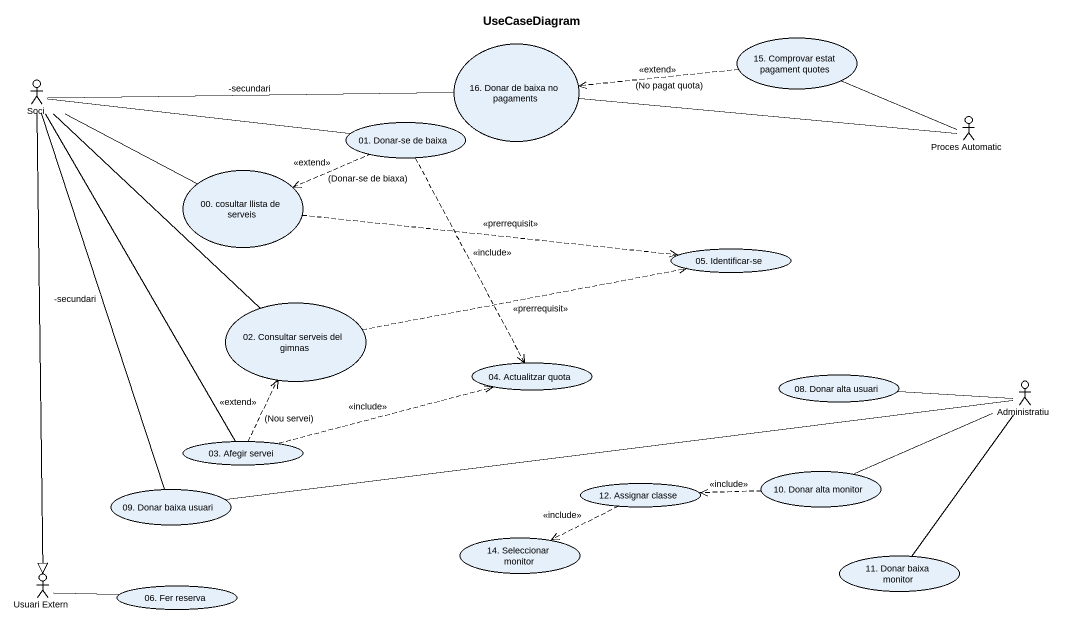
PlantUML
@startuml
title UseCaseDiagram
usecase "15. Comprovar estat pagament quotes" as u15_Comprovar_estat_pagament
usecase "16. Donar de baixa no pagaments" as u16_Donar_de_baixa_no
actor Soci
actor "Proces Automatic" as Proces_Automatic
usecase "01. Donar-se de baixa" as u01_Donar_se_de_baixa
usecase "00. cosultar llista de serveis" as u00_cosultar_llista_de
usecase "05. Identificar-se" as u05_Identificar_se
usecase "02. Consultar serveis del gimnas" as u02_Consultar_serveis_del
usecase "04. Actualitzar quota" as u04_Actualitzar_quota
usecase "08. Donar alta usuari" as u08_Donar_alta_usuari
actor Administratiu
usecase "03. Afegir servei" as u03_Afegir_servei
usecase "09. Donar baixa usuari" as u09_Donar_baixa_usuari
usecase "12. Assignar classe" as u12_Assignar_classe
usecase "10. Donar alta monitor" as u10_Donar_alta_monitor
usecase "14. Seleccionar monitor" as u14_Seleccionar_monitor
actor "Usuari Extern" as Usuari_Extern
usecase "11. Donar baixa monitor" as u11_Donar_baixa_monitor
usecase "06. Fer reserva" as u06_Fer_reserva
u15_Comprovar_estat_pagament .left.> u16_Donar_de_baixa_no : <<extend>>\n(No pagat quota)
u16_Donar_de_baixa_no -left- Soci : -secundari
u16_Donar_de_baixa_no -right- Proces_Automatic
Soci -right- u01_Donar_se_de_baixa
Soci -right- u00_cosultar_llista_de
Soci -- u02_Consultar_serveis_del
Soci -- u03_Afegir_servei
Soci --|> Usuari_Extern
Proces_Automatic -left- u15_Comprovar_estat_pagament
u01_Donar_se_de_baixa .left.> u00_cosultar_llista_de : <<extend>>\n(Donar-se de biaxa)
u01_Donar_se_de_baixa ..> u04_Actualitzar_quota : <<include>>
u00_cosultar_llista_de .right.> u05_Identificar_se : <<prerrequisit>>
u02_Consultar_serveis_del .right.> u05_Identificar_se : <<prerrequisit>>
u08_Donar_alta_usuari -right- Administratiu
Administratiu -left- u09_Donar_baixa_usuari
Administratiu -left- u10_Donar_alta_monitor
u03_Afegir_servei .up.> u02_Consultar_serveis_del : <<extend>>\n(Nou servei)
u03_Afegir_servei .right.> u04_Actualitzar_quota : <<include>>
u09_Donar_baixa_usuari -up- Soci : -secundari
u12_Assignar_classe .left.> u14_Seleccionar_monitor : <<include>>
u10_Donar_alta_monitor .left.> u12_Assignar_classe : <<include>>
Usuari_Extern -right- u06_Fer_reserva
u11_Donar_baixa_monitor -up- Administratiu
@enduml
